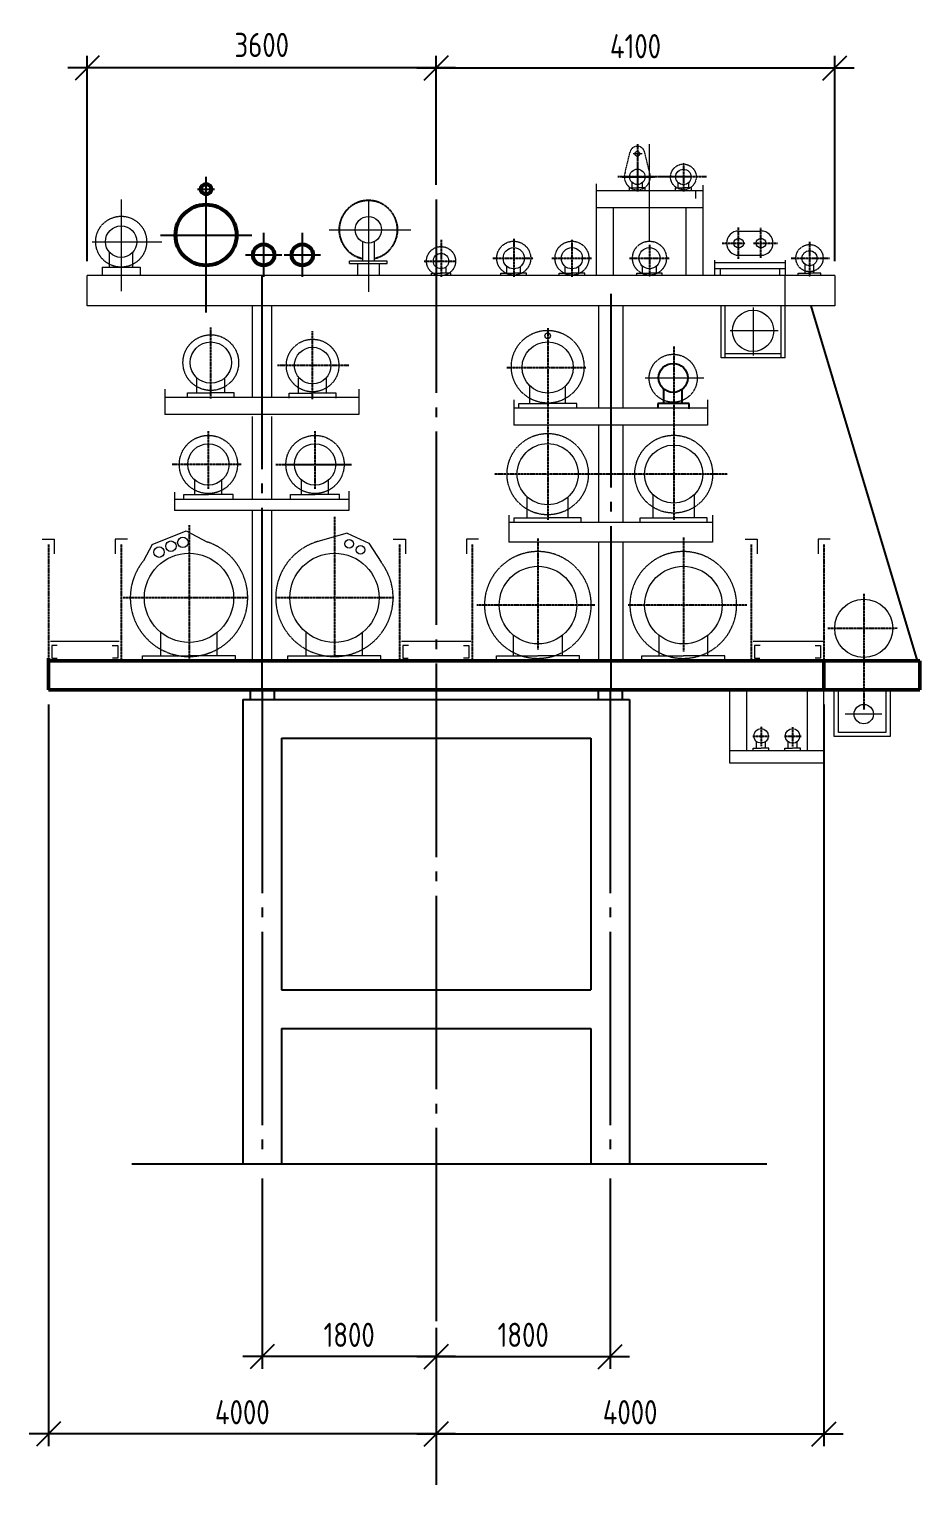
# Model space of a CAD drawing. Header units: inches. Extents: x -228863 to 215834, y 14270 to 189847.
# Drawn here: x 31154 to 40368, y 56276 to 71328 of the extents above; entities that cross this region are included whole.
import ezdxf

# ---------------------------------------------------------------- set-up
doc = ezdxf.new("R2010")
doc.units = ezdxf.units.IN
doc.header["$MEASUREMENT"] = 0
for name, pattern in [('ACAD_ISO04W100', [30, 24, -3, 0, -3]), ('GOST2.303 5', [24, 20, -1.5, 1, -1.5]), ('JIS_02_2.0', [3, 2, -1]), ('JIS_02_4.0', [5.5, 4, -1.5]), ('ГОСТ 2.303 5', [24, 20, -1.5, 1, -1.5])]:
    doc.linetypes.add(name, pattern=pattern)
doc.layers.get('0').update_dxf_attribs({"linetype": 'CONTINUOUS', "lineweight": 20})
doc.layers.get('Defpoints').update_dxf_attribs({"linetype": 'CONTINUOUS'})
for name, color, linetype in [('Канал', 250, 'CONTINUOUS'), ('неосновной', 7, 'CONTINUOUS'), ('осевая', 7, 'ACAD_ISO04W100')]:
    doc.layers.add(name, color=color, linetype=linetype)
for name, color, linetype, lineweight in [('Кислород НД', 192, 'CONTINUOUS', 53), ('ПИ_NG LP', 6, 'CONTINUOUS', 53), ('Сж.воздух', 4, 'CONTINUOUS', 53)]:
    doc.layers.add(name, color=color, linetype=linetype, lineweight=lineweight)
doc.styles.add('GOST 2.304', font='CS_Gost2304.shx')
doc.dimstyles.new('20', dxfattribs={"dimtxt": 2.5, "dimasz": 2.5, "dimexe": 1.25, "dimexo": 1.5, "dimgap": 1, "dimtad": 1, "dimdec": 0, "dimlfac": 0.2, "dimtxsty": 'GOST 2.304', "dimblk": 'OBLIQUE', "dimcen": 0, "dimdle": 2, "dimazin": 2, "dimtfac": 0.75, "dimtdec": 0, "dimtmove": 1, "dimatfit": 3, "dimfxl": 1.25, "dimtolj": 1, "dimarcsym": 0})

# ---------------------------------------------------------------- blocks, each defined once
blk = doc.blocks.new('_Oblique')
at = {"color": 0, "linetype": 'ByBlock', "lineweight": -2}
blk.add_line((-0.5, -0.5), (0.5, 0.5), dxfattribs=at)
blk = doc.blocks.new('*D245')
at = {"layer": 'Defpoints', "color": 0}
for p in [(31755, 70926), (35364, 69567), (31755, 68779)]:
    blk.add_point(p, dxfattribs=at)
at = {"layer": 'неосновной', "color": 0, "lineweight": -2}
for p, q in [((31755, 68929), (31755, 71051)), ((35364, 69717), (35364, 71051)), ((35564, 70926), (31555, 70926))]:
    blk.add_line(p, q, dxfattribs=at)
at = {"layer": 'неосновной', "color": 0, "lineweight": -2, "xscale": 250, "yscale": 250, "zscale": 250, "rotation": 180}
blk.add_blockref('_Oblique', (31755, 70926), dxfattribs=at)
at = {"layer": 'неосновной', "color": 0, "lineweight": -2, "xscale": 250, "yscale": 250, "zscale": 250}
blk.add_blockref('_Oblique', (35364, 70926), dxfattribs=at)
at = {"layer": 'неосновной', "color": 0, "linetype": 'ByBlock', "ltscale": 50, "insert": (33560, 71164), "char_height": 250, "attachment_point": 5, "style": 'GOST 2.304'}
blk.add_mtext('\\A1;3600', dxfattribs=at)
blk = doc.blocks.new('*D246')
at = {"layer": 'Defpoints', "color": 0}
for p in [(39487, 70926), (35364, 70384), (39487, 68779)]:
    blk.add_point(p, dxfattribs=at)
at = {"layer": 'неосновной', "color": 0, "lineweight": -2}
for p, q in [((35364, 70534), (35364, 71051)), ((39487, 68929), (39487, 71051)), ((35164, 70926), (39687, 70926))]:
    blk.add_line(p, q, dxfattribs=at)
at = {"layer": 'неосновной', "color": 0, "lineweight": -2, "xscale": 250, "yscale": 250, "zscale": 250, "rotation": 180}
blk.add_blockref('_Oblique', (35364, 70926), dxfattribs=at)
at = {"layer": 'неосновной', "color": 0, "lineweight": -2, "xscale": 250, "yscale": 250, "zscale": 250}
blk.add_blockref('_Oblique', (39487, 70926), dxfattribs=at)
at = {"layer": 'неосновной', "color": 0, "linetype": 'ByBlock', "ltscale": 50, "insert": (37426, 71151), "char_height": 250, "attachment_point": 5, "style": 'GOST 2.304'}
blk.add_mtext('\\A1;4100', dxfattribs=at)
blk = doc.blocks.new('*D247')
at = {"layer": 'Defpoints', "color": 0}
for p in [(37164, 59592), (35364, 58051), (37164, 57602)]:
    blk.add_point(p, dxfattribs=at)
at = {"layer": 'неосновной', "color": 0, "lineweight": -2}
for p, q in [((37164, 59442), (37164, 57477)), ((35364, 57901), (35364, 57477)), ((35164, 57602), (37364, 57602))]:
    blk.add_line(p, q, dxfattribs=at)
at = {"layer": 'неосновной', "color": 0, "lineweight": -2, "xscale": 250, "yscale": 250, "zscale": 250, "rotation": 180}
blk.add_blockref('_Oblique', (35364, 57602), dxfattribs=at)
at = {"layer": 'неосновной', "color": 0, "lineweight": -2, "xscale": 250, "yscale": 250, "zscale": 250}
blk.add_blockref('_Oblique', (37164, 57602), dxfattribs=at)
at = {"layer": 'неосновной', "color": 0, "linetype": 'ByBlock', "ltscale": 50, "insert": (36264, 57827), "char_height": 250, "attachment_point": 5, "style": 'GOST 2.304'}
blk.add_mtext('\\A1;1800', dxfattribs=at)
blk = doc.blocks.new('*D248')
at = {"layer": 'Defpoints', "color": 0}
for p in [(33564, 59592), (33564, 57602), (35364, 57602)]:
    blk.add_point(p, dxfattribs=at)
at = {"layer": 'неосновной', "color": 0, "lineweight": -2}
for p, q in [((33564, 59442), (33564, 57477)), ((35364, 57752), (35364, 57727)), ((35564, 57602), (33364, 57602))]:
    blk.add_line(p, q, dxfattribs=at)
at = {"layer": 'неосновной', "color": 0, "lineweight": -2, "xscale": 250, "yscale": 250, "zscale": 250, "rotation": 180}
blk.add_blockref('_Oblique', (33564, 57602), dxfattribs=at)
at = {"layer": 'неосновной', "color": 0, "lineweight": -2, "xscale": 250, "yscale": 250, "zscale": 250}
blk.add_blockref('_Oblique', (35364, 57602), dxfattribs=at)
at = {"layer": 'неосновной', "color": 0, "linetype": 'ByBlock', "ltscale": 50, "insert": (34464, 57827), "char_height": 250, "attachment_point": 5, "style": 'GOST 2.304'}
blk.add_mtext('\\A1;1800', dxfattribs=at)
blk = doc.blocks.new('*D249')
at = {"layer": 'Defpoints', "color": 0}
for p in [(39375, 64495), (35364, 57602), (39375, 56802)]:
    blk.add_point(p, dxfattribs=at)
at = {"layer": 'неосновной', "color": 0, "lineweight": -2}
for p, q in [((39375, 64345), (39375, 56677)), ((35364, 57452), (35364, 56677)), ((35164, 56802), (39575, 56802))]:
    blk.add_line(p, q, dxfattribs=at)
at = {"layer": 'неосновной', "color": 0, "lineweight": -2, "xscale": 250, "yscale": 250, "zscale": 250, "rotation": 180}
blk.add_blockref('_Oblique', (35364, 56802), dxfattribs=at)
at = {"layer": 'неосновной', "color": 0, "lineweight": -2, "xscale": 250, "yscale": 250, "zscale": 250}
blk.add_blockref('_Oblique', (39375, 56802), dxfattribs=at)
at = {"layer": 'неосновной', "color": 0, "linetype": 'ByBlock', "ltscale": 50, "insert": (37370, 57027), "char_height": 250, "attachment_point": 5, "style": 'GOST 2.304'}
blk.add_mtext('\\A1;4000', dxfattribs=at)
blk = doc.blocks.new('*D250')
at = {"layer": 'Defpoints', "color": 0}
for p in [(31354, 64495), (35364, 58051), (31354, 56802)]:
    blk.add_point(p, dxfattribs=at)
at = {"layer": 'неосновной', "color": 0, "lineweight": -2}
for p, q in [((31354, 64345), (31354, 56677)), ((35364, 57901), (35364, 56677)), ((35564, 56802), (31154, 56802))]:
    blk.add_line(p, q, dxfattribs=at)
at = {"layer": 'неосновной', "color": 0, "lineweight": -2, "xscale": 250, "yscale": 250, "zscale": 250, "rotation": 180}
blk.add_blockref('_Oblique', (31354, 56802), dxfattribs=at)
at = {"layer": 'неосновной', "color": 0, "lineweight": -2, "xscale": 250, "yscale": 250, "zscale": 250}
blk.add_blockref('_Oblique', (35364, 56802), dxfattribs=at)
at = {"layer": 'неосновной', "color": 0, "linetype": 'ByBlock', "ltscale": 50, "insert": (33359, 57027), "char_height": 250, "attachment_point": 5, "style": 'GOST 2.304'}
blk.add_mtext('\\A1;4000', dxfattribs=at)

msp = doc.modelspace()

# ---------------------------------------------------------------- linework, layer by layer
at = {"linetype": 'JIS_02_2.0'}
for p, q in [((37318.346, 69845.08), (37371.048, 70061.303)), ((37571.417, 69846.469), (37519.229, 70061.265))]:
    msp.add_line(p, q, dxfattribs=at)
for p, q in [((37494.704, 70038.306), (37400.707, 70038.306)), ((37570.467, 69128.32), (37570.467, 70137.434)), ((37570.467, 69128.32), (37570.467, 70132.42)), ((37018.971, 69727.938), (37018.971, 68778.618)), ((37390.61, 69685.156), (37390.61, 69741.381)), ((37499.656, 69685.156), (37499.656, 69741.381)), ((37866.902, 69685.156), (37866.902, 69741.381)), ((37975.948, 69685.156), (37975.948, 69741.381)), ((38121.963, 69712.512), (38121.963, 68778.618)), ((32105.643, 69566.733), (32105.643, 68618.295)), ((34662.579, 69566.733), (34662.579, 68611.425)), ((37018.971, 69659.94), (38121.963, 69659.94)), ((37363.051, 69659.94), (37363.051, 69685.008)), ((37363.051, 69685.008), (37445.127, 69685.008)), ((37527.203, 69685.008), (37445.127, 69685.008)), ((37527.203, 69659.94), (37527.203, 69685.008)), ((37839.343, 69659.94), (37839.343, 69685.008)), ((37839.343, 69685.008), (37921.419, 69685.008)), ((38003.495, 69685.008), (37921.419, 69685.008)), ((38003.495, 69659.94), (38003.495, 69685.008)), ((38044.942, 69660.536), (38044.942, 69575.239)), ((37018.971, 69484.464), (38121.963, 69484.464)), ((37194.447, 69484.464), (37194.447, 68778.618)), ((37946.487, 69484.464), (37946.487, 68778.618)), ((34258.577, 69252.905), (35103.524, 69252.905)), ((38492.969, 69239.869), (38723.595, 69239.869)), ((31805.428, 69129.57), (32525.495, 69129.57)), ((34602.416, 69129.965), (34602.416, 68930.029)), ((34722.742, 69129.965), (34722.742, 68930.029)), ((31985.547, 68865.855), (31985.547, 69019.448)), ((32225.739, 68865.855), (32225.739, 69019.448)), ((38492.969, 68989.189), (38723.595, 68989.189)), ((31910.017, 68865.855), (32301.269, 68865.855)), ((31910.017, 68865.855), (31910.017, 68778.618)), ((32301.269, 68865.855), (32301.269, 68778.618)), ((34858.051, 68930.029), (34467.107, 68930.029)), ((34467.107, 68904.961), (34467.107, 68930.029)), ((34467.107, 68904.961), (34858.051, 68904.961)), ((34551.87, 68904.961), (34551.87, 68778.618)), ((34773.288, 68904.961), (34773.288, 68778.618)), ((34858.051, 68904.961), (34858.051, 68930.029)), ((35314.534, 68778.618), (35314.534, 68803.686)), ((35314.534, 68803.686), (35414.619, 68803.686)), ((35364.483, 68867.05), (35364.483, 68803.686)), ((35514.704, 68803.686), (35414.619, 68803.686)), ((35464.755, 68867.05), (35464.755, 68803.686)), ((35514.704, 68778.618), (35514.704, 68803.686)), ((36034.573, 68778.618), (36034.573, 68803.686)), ((36034.573, 68803.686), (36166.659, 68803.686)), ((36095.641, 68803.686), (36095.641, 68874.646)), ((36298.745, 68803.686), (36166.659, 68803.686)), ((36237.677, 68803.686), (36237.677, 68874.646)), ((36298.745, 68778.618), (36298.745, 68803.686)), ((36636.205, 68778.618), (36636.205, 68803.686)), ((36636.205, 68803.686), (36768.291, 68803.686)), ((36697.273, 68803.686), (36697.273, 68874.646)), ((36900.377, 68803.686), (36768.291, 68803.686)), ((36839.309, 68803.686), (36839.309, 68874.646)), ((36900.377, 68778.618), (36900.377, 68803.686)), ((37438.438, 68779.342), (37438.438, 68804.41)), ((37438.438, 68804.41), (37570.523, 68804.41)), ((37499.505, 68804.41), (37499.505, 68875.37)), ((37702.609, 68804.41), (37570.523, 68804.41)), ((37641.542, 68804.41), (37641.542, 68875.37)), ((37702.609, 68779.342), (37702.609, 68804.41)), ((38242.289, 68937.258), (38242.289, 68778.618)), ((38242.289, 68913.985), (38974.275, 68913.985)), ((38242.289, 68853.822), (38974.275, 68853.822)), ((38302.452, 68853.822), (38302.452, 68778.618)), ((38914.112, 68853.822), (38914.112, 68778.618)), ((38974.275, 68937.258), (38974.275, 68778.618)), ((39108.426, 68779.182), (39108.426, 68804.25)), ((39108.426, 68804.25), (39226.073, 68804.25)), ((39182.159, 68804.25), (39182.159, 68895.38)), ((39343.72, 68804.25), (39226.073, 68804.25)), ((39269.987, 68804.25), (39269.987, 68895.38)), ((39343.72, 68779.182), (39343.72, 68804.25)), ((39486.605, 68778.618), (31754.691, 68778.618)), ((31754.691, 68467.801), (31754.691, 68778.618)), ((34435.772, 68778.618), (33938.328, 68778.618)), ((38974.275, 68467.801), (38974.275, 68778.618)), ((39486.605, 68778.618), (39486.605, 68467.801)), ((39486.605, 68467.801), (31754.691, 68467.801)), ((33459.315, 68467.801), (33459.315, 67518.225)), ((33659.859, 68467.801), (33659.859, 67518.225)), ((37044.039, 68467.801), (37044.039, 67407.874)), ((37294.719, 68467.801), (37294.719, 67407.874)), ((38974.275, 67928.687), (38974.275, 68467.801)), ((32557.818, 67606.191), (32557.818, 67342.749)), ((32887.746, 67568.361), (32887.746, 67722.771)), ((33178.572, 67568.361), (33178.572, 67722.771)), ((33940.602, 67562.846), (33940.602, 67717.256)), ((34231.428, 67562.846), (34231.428, 67717.256)), ((34563.258, 67606.191), (34563.258, 67342.749)), ((36333.279, 67458.01), (36333.279, 67638.325)), ((36701.942, 67458.01), (36701.942, 67638.325)), ((37526.569, 67721.725), (38132.363, 67721.725)), ((34563.258, 67518.225), (32557.818, 67518.225)), ((32790.612, 67518.225), (32790.612, 67568.361)), ((32790.612, 67568.361), (33033.159, 67568.361)), ((33275.705, 67568.361), (33033.159, 67568.361)), ((33275.705, 67518.225), (33275.705, 67568.361)), ((33843.468, 67512.71), (33843.468, 67562.846)), ((33843.468, 67562.846), (34086.015, 67562.846)), ((34328.561, 67562.846), (34086.015, 67562.846)), ((34328.561, 67512.71), (34328.561, 67562.846)), ((36166.659, 67495.84), (36166.659, 67232.398)), ((36217.725, 67407.874), (36217.725, 67458.01)), ((36217.725, 67458.01), (36517.611, 67458.01)), ((36817.497, 67458.01), (36517.611, 67458.01)), ((36817.497, 67407.874), (36817.497, 67458.01)), ((38172.099, 67495.84), (38172.099, 67232.398)), ((34563.258, 67342.749), (32557.818, 67342.749)), ((33459.315, 67322.886), (33459.315, 66465.369)), ((33659.859, 67322.886), (33659.859, 66465.369)), ((38172.099, 67407.874), (36166.659, 67407.874)), ((38172.099, 67232.398), (36166.659, 67232.398)), ((37044.039, 67232.398), (37044.039, 66224.664)), ((37294.719, 67232.398), (37294.719, 66224.664)), ((32657.139, 66541.503), (32657.139, 66350.056)), ((32867.656, 66515.505), (32867.656, 66665.432)), ((33148.526, 66515.505), (33148.526, 66665.432)), ((33970.648, 66515.505), (33970.648, 66665.432)), ((34251.518, 66515.505), (34251.518, 66665.432)), ((34462.035, 66551.875), (34462.035, 66350.056)), ((34462.035, 66465.369), (32657.139, 66465.369)), ((32753.25, 66465.369), (32753.25, 66515.505)), ((32753.25, 66515.505), (33008.091, 66515.505)), ((33262.932, 66515.505), (33008.091, 66515.505)), ((33262.932, 66465.369), (33262.932, 66515.505)), ((33856.242, 66465.369), (33856.242, 66515.505)), ((33856.242, 66515.505), (34111.083, 66515.505)), ((34365.924, 66515.505), (34111.083, 66515.505)), ((34365.924, 66465.369), (34365.924, 66515.505)), ((36304.169, 66274.8), (36304.169, 66493.198)), ((36731.053, 66274.8), (36731.053, 66493.198)), ((37607.705, 66274.8), (37607.705, 66514.051)), ((38034.589, 66274.8), (38034.589, 66514.051)), ((34462.035, 66350.056), (32657.139, 66350.056)), ((33459.315, 66350.056), (33459.315, 64795.84)), ((33659.859, 66350.056), (33659.859, 64795.84)), ((36116.523, 66300.338), (36116.523, 66024.12)), ((36170.607, 66224.664), (36170.607, 66274.8)), ((36170.607, 66274.8), (36517.611, 66274.8)), ((36864.615, 66274.8), (36517.611, 66274.8)), ((36864.615, 66224.664), (36864.615, 66274.8)), ((37474.143, 66224.664), (37474.143, 66274.8)), ((37474.143, 66274.8), (37821.147, 66274.8)), ((38168.151, 66274.8), (37821.147, 66274.8)), ((38168.151, 66224.664), (38168.151, 66274.8)), ((38222.235, 66300.338), (38222.235, 66024.12)), ((32427.705, 65997.578), (32778.882, 66138.616)), ((32778.882, 66138.616), (32998.557, 66024.1)), ((34444.958, 66115.744), (34164.133, 66036.738)), ((34444.958, 66115.744), (34164.133, 66036.738)), ((34444.958, 66115.744), (34668.095, 66011.746)), ((34444.958, 66115.744), (34668.095, 66011.746)), ((38222.235, 66224.664), (36116.523, 66224.664)), ((31289.417, 66052.785), (31413.845, 66052.785)), ((31413.845, 66052.785), (31413.845, 65903.043)), ((32169.829, 66052.785), (32045.4, 66052.785)), ((32045.4, 66052.785), (32045.4, 65903.043)), ((32427.705, 65997.578), (32336.841, 65831.358)), ((34668.095, 66011.746), (34794.37, 65816.101)), ((34668.095, 66011.746), (34794.37, 65816.101)), ((34920.86, 66052.785), (35045.289, 66052.785)), ((35045.289, 66052.785), (35045.289, 65903.043)), ((35801.272, 66052.785), (35676.844, 66052.785)), ((35676.844, 66052.785), (35676.844, 65903.043)), ((38222.235, 66024.12), (36116.523, 66024.12)), ((37044.039, 66024.12), (37044.039, 64795.84)), ((37294.719, 66024.12), (37294.719, 64795.84)), ((38559.137, 66052.785), (38683.565, 66052.785)), ((38683.565, 66052.785), (38683.565, 65903.043)), ((39439.549, 66052.785), (39315.12, 66052.785)), ((39315.12, 66052.785), (39315.12, 65903.043)), ((32516.19, 64845.976), (32516.19, 65090.028)), ((33098.904, 64845.976), (33098.904, 65090.028)), ((34020.27, 64845.976), (34020.27, 65090.028)), ((34602.984, 64845.976), (34602.984, 65090.028)), ((36165.062, 64845.976), (36165.062, 65060.59)), ((36669.615, 64845.976), (36669.615, 65060.59)), ((37669.142, 64845.924), (37669.142, 65060.538)), ((38173.695, 64845.924), (38173.695, 65060.538)), ((32083.8, 64996.384), (31373.228, 64996.384)), ((31445.066, 64954.553), (31388.739, 64954.553)), ((31388.739, 64954.553), (31388.739, 64824.266)), ((32014.179, 64954.553), (32070.506, 64954.553)), ((32070.506, 64954.553), (32070.506, 64824.266)), ((35724.127, 64996.384), (35004.839, 64996.384)), ((35076.51, 64954.553), (35020.182, 64954.553)), ((35020.182, 64954.553), (35020.182, 64824.266)), ((35645.623, 64954.553), (35701.95, 64954.553)), ((35701.95, 64954.553), (35701.95, 64824.266)), ((39362.404, 64996.384), (38643.115, 64996.384)), ((38714.786, 64954.553), (38658.459, 64954.553)), ((38658.459, 64954.553), (38658.459, 64824.266)), ((39283.899, 64954.553), (39340.226, 64954.553)), ((39340.226, 64954.553), (39340.226, 64824.266)), ((31388.739, 64824.266), (31443.457, 64824.266)), ((32070.506, 64824.266), (32015.789, 64824.266)), ((32326.877, 64795.84), (32326.877, 64845.976)), ((32326.877, 64845.976), (32807.547, 64845.976)), ((33288.217, 64845.976), (32807.547, 64845.976)), ((33288.217, 64795.84), (33288.217, 64845.976)), ((33830.957, 64795.84), (33830.957, 64845.976)), ((33830.957, 64845.976), (34311.627, 64845.976)), ((34792.297, 64845.976), (34311.627, 64845.976)), ((34792.297, 64795.84), (34792.297, 64845.976)), ((35010.114, 64796.08), (35010.114, 64795.84)), ((35020.182, 64824.266), (35074.9, 64824.266)), ((35636.814, 64796.08), (35636.814, 64795.84)), ((35701.95, 64824.266), (35647.232, 64824.266)), ((35988.617, 64795.84), (35988.617, 64845.976)), ((35988.617, 64845.976), (36415.667, 64845.976)), ((36846.061, 64845.976), (36415.667, 64845.976)), ((36846.061, 64795.84), (36846.061, 64845.976)), ((37492.697, 64845.976), (37921.419, 64845.976)), ((37492.697, 64795.788), (37492.697, 64845.924)), ((38350.141, 64845.924), (37921.419, 64845.976)), ((38350.141, 64795.788), (38350.141, 64845.924)), ((38472.915, 64796.08), (38472.915, 64795.84)), ((38648.391, 64796.08), (38648.391, 64795.84)), ((38658.459, 64824.266), (38713.177, 64824.266)), ((39275.091, 64796.08), (39275.091, 64795.84)), ((39340.226, 64824.266), (39285.509, 64824.266)), ((39375.363, 64795.84), (39375.363, 64494.784)), ((38398.809, 64494.784), (38398.809, 63742.744)), ((38574.285, 64494.784), (38574.285, 63868.084)), ((39200.985, 64494.784), (39200.985, 63868.084)), ((39375.363, 63868.084), (39375.363, 64494.784)), ((35364.483, 64241.737), (35364.483, 63349.905)), ((35364.483, 63932.457), (35364.483, 63349.905)), ((38398.809, 63868.084), (39375.363, 63868.084)), ((38643.845, 63868.084), (38643.845, 63893.152)), ((38643.845, 63893.152), (38724.577, 63893.152)), ((38677.872, 63893.152), (38677.872, 63960.567)), ((38805.541, 63893.152), (38724.808, 63893.152)), ((38771.513, 63893.152), (38771.513, 63960.567)), ((38805.541, 63868.084), (38805.541, 63893.152)), ((38969.729, 63868.084), (38969.729, 63893.152)), ((38969.729, 63893.152), (39050.461, 63893.152)), ((39003.756, 63893.152), (39003.756, 63960.567)), ((39131.425, 63893.152), (39050.692, 63893.152)), ((39097.397, 63893.152), (39097.397, 63960.567)), ((39131.425, 63868.084), (39131.425, 63893.152)), ((39374.415, 63742.744), (39374.415, 63868.084)), ((38398.809, 63742.744), (39374.415, 63742.744))]:
    msp.add_line(p, q)
at = {"ltscale": 100}
for p, q in [((38312.234, 67928.687), (38312.234, 68467.801)), ((38354.795, 67928.687), (38354.795, 68467.801)), ((38641.737, 68448.004), (38641.737, 67954.329)), ((38929.35, 68467.801), (38929.35, 67928.687)), ((38903.107, 68208.023), (38404.217, 68208.023)), ((38974.275, 67928.687), (38312.234, 67928.687)), ((38929.35, 67968.865), (38354.795, 67968.865)), ((39481.432, 64013.357), (39481.432, 64495.727)), ((39525.483, 64055.919), (39525.483, 64496.406)), ((40016.857, 64496.406), (40016.857, 64055.919)), ((40060.795, 64494.384), (40060.795, 64013.357)), ((39975.115, 64244.724), (39593.932, 64244.724)), ((40060.795, 64013.357), (39481.432, 64013.357)), ((40016.857, 64055.919), (39525.483, 64055.919))]:
    msp.add_line(p, q, dxfattribs=at)
at = {"lineweight": 50}
for p, q in [((40367.637, 64795.84), (31353.603, 64795.84)), ((40367.637, 64495.024), (31353.603, 64495.024))]:
    msp.add_line(p, q, dxfattribs=at)
at = {"lineweight": 25, "ltscale": 100}
for p, q in [((33439.483, 64495.024), (33439.483, 64395.024)), ((33564.483, 64495.024), (33564.483, 64395.024)), ((33689.483, 64495.024), (33689.483, 64395.024)), ((37039.483, 64495.024), (37039.483, 64395.024)), ((37164.483, 64495.024), (37164.483, 64395.024)), ((37289.483, 64495.024), (37289.483, 64395.024)), ((33364.483, 64395.024), (37364.483, 64395.024)), ((33364.483, 64395.024), (33364.483, 59592.024)), ((37364.483, 64395.024), (37364.483, 59592.024)), ((33764.483, 63995.024), (33764.483, 61395.024)), ((33764.483, 63995.024), (36964.483, 63995.024)), ((36964.483, 63995.024), (36964.483, 61395.024)), ((33764.483, 61395.024), (36964.483, 61395.024)), ((33764.483, 60995.024), (33764.483, 59592.024)), ((33764.483, 60995.024), (36964.483, 60995.024)), ((36964.483, 60995.024), (36964.483, 59592.024))]:
    msp.add_line(p, q, dxfattribs=at)
at = {"linetype": 'GOST2.303 5', "lineweight": 25, "ltscale": 100}
for p, q in [((33564.483, 64395.024), (33564.483, 59592.024)), ((37164.483, 64395.024), (37164.483, 59592.024))]:
    msp.add_line(p, q, dxfattribs=at)
for centre, radius in [((37445.133, 70038.306), 25.068), ((37445.133, 69799.982), 79.716), ((37921.425, 69799.535), 79.716), ((32105.643, 69129.57), 162.942), ((34662.579, 69252.905), 136.871), ((38492.969, 69114.529), 50.136), ((38723.595, 69114.529), 50.136), ((35414.619, 68929.026), 79.716), ((36166.659, 68958.384), 109.798), ((36768.291, 68958.384), 109.798), ((37570.467, 68959.108), 109.798), ((39226.073, 68958.948), 77.261), ((38641.737, 68208.023), 213.579), ((33033.159, 67879.204), 213.579), ((34086.015, 67849.123), 189.013), ((36517.611, 67829.016), 265.219), ((36517.611, 68155.829), 28.578), ((33008.091, 66826.348), 213.579), ((34111.083, 66826.348), 213.579), ((36517.611, 66726.024), 315.857), ((37821.147, 66726.024), 300.816), ((32498.188, 65919.935), 54.147), ((32620.565, 65981.09), 54.147), ((32743.872, 66020.275), 54.147), ((34464.146, 66004.699), 44.621), ((34581.499, 65943.8), 44.621), ((32807.547, 65447.608), 461.251), ((34311.627, 65447.608), 461.251), ((36417.339, 65372.404), 401.088), ((37921.419, 65372.352), 401.088), ((38724.693, 64019.418), 75.204), ((39050.577, 64018.492), 75.204)]:
    msp.add_circle(centre, radius)
at = {"linetype": 'JIS_02_2.0'}
msp.add_circle((37921.425, 69799.535), 132.683, dxfattribs=at)
at = {"linetype": 'JIS_02_4.0'}
for centre, radius in [((32105.643, 69129.57), 263.214), ((36166.659, 68959.108), 175.476), ((36768.291, 68959.108), 175.476), ((37570.467, 68959.108), 175.476), ((39226.073, 68959.672), 140.631), ((35414.619, 68929.026), 150.408), ((36517.611, 67836.826), 376.02), ((33033.159, 67879.204), 287.918), ((34086.015, 67849.123), 272.043), ((37815.6, 67717.582), 248.136), ((36517.611, 66726.024), 420.408), ((33008.091, 66826.348), 300.816), ((34111.083, 66826.348), 300.816), ((37821.147, 66726.024), 402.456)]:
    msp.add_circle(centre, radius, dxfattribs=at)
at = {"ltscale": 100}
for centre, radius in [((39787.205, 65132.456), 300.816), ((39787.089, 64245.004), 100.272)]:
    msp.add_circle(centre, radius, dxfattribs=at)
at = {"linetype": 'JIS_02_2.0'}
for centre, radius, start, end in [((37445.133, 70038.306), 77.572, 10.0963377, 169.8487989), ((37445.133, 69799.982), 134.568, 160.4196498, 20.209199)]:
    msp.add_arc(centre, radius, start, end, dxfattribs=at)
at = {"linetype": 'JIS_02_4.0', "lineweight": 25}
msp.add_arc((34662.579, 69252.905), 302.542, 281.4702348, 258.5297652, dxfattribs=at)
for centre, start, end in [((38492.969, 69114.529), 90, 270), ((38723.595, 69114.529), 270, 90)]:
    msp.add_arc(centre, 125.34, start, end)
at = {"linetype": 'JIS_02_4.0'}
for centre, radius, start, end in [((32807.547, 65447.608), 607.312, 140.8108995, 71.6682794), ((34311.627, 65447.608), 607.312, 104.0555633, 37.3556103), ((36416, 65373.588), 551.971, 90.1389661, 89.8610339), ((37920.08, 65373.536), 551.971, 90.1389661, 89.8610339)]:
    msp.add_arc(centre, radius, start, end, dxfattribs=at)
at = {"layer": 'Канал', "ltscale": 0.5}
for p, q in [((37719.664, 67457.144), (37719.664, 67605.287)), ((37908.101, 67457.144), (37908.101, 67602.526)), ((37982.292, 67457.144), (37656.01, 67457.144)), ((37656.01, 67457.144), (37656.01, 67407.517)), ((37982.292, 67400.428), (37982.292, 67457.144))]:
    msp.add_line(p, q, dxfattribs=at)
msp.add_circle((37815.6, 67721.126), 150.408, dxfattribs=at)
at = {"layer": 'Кислород НД', "linetype": 'ByBlock', "ltscale": 100}
for centre in [(33579.851, 68993.1), (33979.851, 68993.1)]:
    msp.add_circle(centre, 109.5, dxfattribs=at)
at = {"layer": 'неосновной', "ltscale": 100}
for p, q in [((40342.63, 64795.84), (39242.44, 68467.801)), ((39375.363, 64494.784), (40075.363, 64494.784)), ((38784.804, 59592.024), (32214.59, 59592.024)), ((35364.483, 56801.8), (35364.483, 56275.551))]:
    msp.add_line(p, q, dxfattribs=at)
at = {"layer": 'неосновной', "lineweight": 50, "ltscale": 100}
for p, q in [((31353.603, 64495.024), (31353.603, 64824.266)), ((39375.363, 64494.784), (39375.363, 64795.84)), ((40367.637, 64795.84), (40367.637, 64495.024))]:
    msp.add_line(p, q, dxfattribs=at)
at = {"layer": 'осевая'}
for p, q in [((37445.133, 70138.862), (37445.133, 69649.574)), ((37445.127, 69922.222), (37445.127, 69648.979)), ((37445.133, 69950.547), (37445.133, 69649.127)), ((37921.419, 69941.738), (37921.419, 69648.979)), ((37921.425, 69941.886), (37921.425, 69649.127)), ((38161.674, 69799.387), (37244.007, 69799.387)), ((37288.706, 69799.982), (37622.035, 69799.982)), ((37309.68, 69799.387), (37600.39, 69799.387)), ((38001.345, 69799.982), (37674.14, 69799.982)), ((38492.969, 68951.766), (38492.969, 69278.65)), ((38723.595, 68963.974), (38723.595, 69273.225)), ((35414.619, 69148.969), (35414.619, 68765.825)), ((36166.659, 69159.523), (36166.659, 68764.921)), ((36768.291, 69148.942), (36768.291, 68764.664)), ((37570.467, 69096.985), (37570.467, 68765.486)), ((38322.55, 69114.529), (38563.334, 69114.529)), ((38647.932, 69114.529), (38894.014, 69114.529)), ((39226.073, 69126.8), (39226.073, 68765.336)), ((35949.208, 68959.108), (36369.598, 68959.108)), ((36561.683, 68959.108), (36971.153, 68959.108)), ((37363.535, 68959.108), (37774.485, 68959.108)), ((39034.771, 68959.672), (39431.966, 68959.672)), ((35239.232, 68929.026), (35558.416, 68929.026)), ((33033.159, 67506.711), (33033.159, 68242.444)), ((34086.015, 67500.445), (34086.015, 68204.875)), ((36517.611, 68234.413), (36517.611, 66253.223)), ((37821.147, 68044.405), (37821.147, 66253.223)), ((34462.035, 67849.123), (33721.531, 67849.123)), ((36093.675, 67829.016), (36913.295, 67829.016)), ((33008.091, 66575.286), (33008.091, 67174.01)), ((34111.083, 66575.286), (34111.083, 67174.01)), ((33348.664, 66826.348), (32632.071, 66826.348)), ((33707.135, 66826.348), (34487.103, 66826.348)), ((33770.51, 66826.348), (34487.103, 66826.348)), ((38372.643, 66726.024), (35966.115, 66726.024)), ((34311.627, 66283.548), (34311.627, 64842.767)), ((32807.547, 66197.03), (32807.547, 64795.569)), ((31353.603, 65999.104), (31353.603, 64495.024)), ((32105.643, 65999.104), (32105.643, 64795.84)), ((34985.046, 65999.104), (34985.046, 64795.84)), ((35737.086, 65999.104), (35737.086, 64795.84)), ((36417.339, 66060.832), (36417.339, 64914.485)), ((37921.419, 66071.236), (37921.419, 64891.353)), ((38623.323, 65999.104), (38623.323, 64795.84)), ((39375.363, 65999.104), (39375.363, 64795.84)), ((39786.778, 65489.409), (39786.778, 64288.511)), ((33412.039, 65447.608), (32126.064, 65447.608)), ((34924.539, 65447.608), (33717.465, 65447.608)), ((37006.548, 65372.404), (35783.957, 65372.404)), ((38575.912, 65372.352), (37349.257, 65372.352)), ((40133.255, 65132.03), (39416.385, 65128.755)), ((38640.571, 64018.492), (38808.279, 64018.492)), ((38724.693, 64112.861), (38724.693, 63914.224)), ((38966.5, 64018.492), (39139.143, 64018.492)), ((39050.577, 64108.835), (39050.577, 63910.16))]:
    msp.add_line(p, q, dxfattribs=at)
at = {"layer": 'осевая', "color": 1, "linetype": 'ГОСТ 2.303 5', "ltscale": 100}
for p, q in [((32983.851, 68397.755), (32983.851, 69799.482)), ((32896.601, 69672.618), (33071.101, 69672.618)), ((32511.101, 69198.618), (33456.601, 69198.618)), ((33579.851, 68765.35), (33579.851, 69220.85)), ((33979.851, 68765.35), (33979.851, 69220.85)), ((33392.301, 68993.1), (33767.402, 68993.1)), ((33792.301, 68993.1), (34167.402, 68993.1))]:
    msp.add_line(p, q, dxfattribs=at)
at = {"layer": 'осевая', "linetype": 'GOST2.303 5', "ltscale": 100}
for p, q in [((35364.483, 69566.733), (35364.483, 57200.034)), ((33559.587, 68778.618), (33559.587, 64495.024)), ((37169.379, 68589.099), (37169.379, 64495.024))]:
    msp.add_line(p, q, dxfattribs=at)
at = {"layer": 'ПИ_NG LP', "linetype": 'ByBlock', "ltscale": 50}
msp.add_circle((32983.851, 69198.618), 315, dxfattribs=at)
at = {"layer": 'Сж.воздух', "linetype": 'ByBlock', "ltscale": 50}
msp.add_circle((32983.851, 69672.618), 54, dxfattribs=at)

# ---------------------------------------------------------------- dimensions: what is measured, and where the dimension line sits
at = {"layer": 'неосновной'}
for base, p1, p2, text, picture, middle in [((31754.691, 70926.165), (35364.483, 69566.733), (31754.691, 68778.618), '3600', '*D245', (33559.587, 71163.577)), ((39486.605, 70926.165), (35364.483, 70383.949), (39486.605, 68778.618), '4100', '*D246', (37425.544, 71151.165)), ((31353.603, 56801.8), (35364.483, 58051.479), (31353.603, 64495.024), '4000', '*D250', (33359.043, 57026.8)), ((39375.363, 56801.8), (35364.483, 57601.639), (39375.363, 64494.784), '4000', '*D249', (37369.923, 57026.8))]:
    dim = msp.add_linear_dim(base=base, p1=p1, p2=p2, text=text, dimstyle='20', override={"dimscale": 100, "dimlfac": 1, "dimtxsty": 'GOST 2.304', "dimtolj": 1}, dxfattribs=at)
    dim.commit()
    dim.dimension.update_dxf_attribs({"geometry": picture, "text_midpoint": middle})
for base, p1, p2, picture, middle in [((33564.483, 57601.639), (35364.483, 57601.639), (33564.483, 59592.024), '*D248', (34464.483, 57826.639)), ((37164.483, 57601.8), (35364.483, 58051.479), (37164.483, 59592.024), '*D247', (36264.483, 57826.8))]:
    dim = msp.add_linear_dim(base=base, p1=p1, p2=p2, dimstyle='20', override={"dimscale": 100, "dimlfac": 1, "dimtxsty": 'GOST 2.304', "dimtolj": 1}, dxfattribs=at)
    dim.commit()
    dim.dimension.update_dxf_attribs({"geometry": picture, "text_midpoint": middle})

doc.saveas('drawing.dxf')
